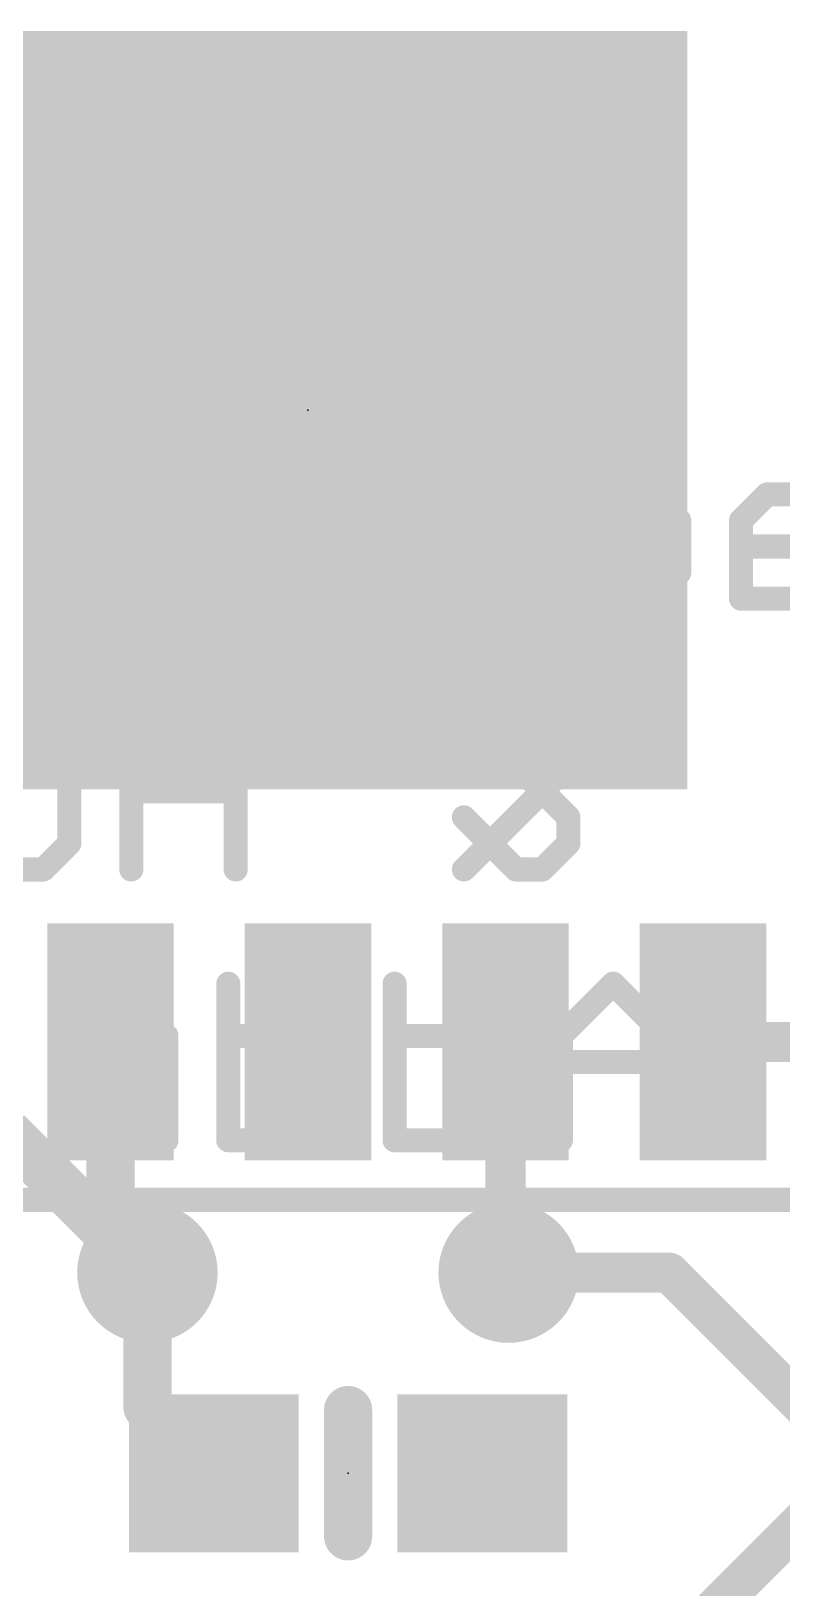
# Model space of a CAD drawing. Extents: x -0.1 to 34.1, y -8.2 to 23.
# Drawn here: x 10.95 to 15.7, y 4.74 to 14.59 of the extents above; entities that cross this region are included whole.
import ezdxf

# ---------------------------------------------------------------- set-up
doc = ezdxf.new("R2010")
doc.units = 0
for name, color, linetype in [('1', 12, 'CONTINUOUS'), ('16', 5, 'CONTINUOUS'), ('18', 110, 'CONTINUOUS'), ('21', 40, 'CONTINUOUS'), ('22', 6, 'CONTINUOUS'), ('23', 40, 'CONTINUOUS')]:
    doc.layers.add(name, color=color, linetype=linetype)

# ---------------------------------------------------------------- blocks, each defined once
blk = doc.blocks.new('RECT')
blk.add_solid([(-0.5, -0.5), (0.5, -0.5), (-0.5, 0.5), (0.5, 0.5)])
blk = doc.blocks.new('ROUNDV')
at = {"const_width": 0.5}
blk.add_lwpolyline([(0, -0.25, 1), (0, 0.25, 1), (0, -0.25)], format="xyb", dxfattribs=at)

msp = doc.modelspace()

# ---------------------------------------------------------------- linework, layer by layer
at = {"layer": '1'}
for points, const_width in [([(11.45, 8.192), (11.45, 6.965)], 0.3048), ([(13.95, 8.192), (13.95, 6.751)], 0.254), ([(15.2, 8.192), (15.367, 8.192)], 0.3048), ([(15.2, 8.192), (15.2, 8.192)], 0.3048), ([(15.367, 8.192), (18.034, 8.192)], 0.254), ([(11.45, 6.965), (11.684, 6.731)], 0.3048), ([(11.684, 5.881), (11.684, 6.731)], 0.3048), ([(13.95, 6.751), (13.97, 6.731)], 0.254), ([(12.104, 5.461), (11.684, 5.881)], 0.3048), ([(15.24, 4.572), (16.522, 5.854)], 0.254)]:
    msp.add_lwpolyline(points, dxfattribs=dict(at, const_width=const_width))
for points, const_width in [([(11.5262, 8.192, 1), (11.3738, 8.192)], 0.1524), ([(14.0135, 8.192, 1), (13.8865, 8.192)], 0.127), ([(15.2, 8.2682, 1), (15.2, 8.1158)], 0.1524), ([(15.2, 8.2682, 1), (15.2, 8.1158)], 0.1524), ([(15.2, 8.1158, 1), (15.2, 8.2682)], 0.1524), ([(15.367, 8.2555, 1), (15.367, 8.1285)], 0.127), ([(15.367, 8.1158, 1), (15.367, 8.2682)], 0.1524), ([(11.5039, 7.0189, 1), (11.3961, 6.9111)], 0.1524), ([(11.3738, 6.965, 1), (11.5262, 6.965)], 0.1524), ([(11.7602, 6.731, 1), (11.6078, 6.731)], 0.1524), ([(11.6301, 6.6771, 1), (11.7379, 6.7849)], 0.1524), ([(13.9949, 6.7959, 1), (13.9051, 6.7061)], 0.127), ([(13.8865, 6.751, 1), (14.0135, 6.751)], 0.127), ([(13.9251, 6.6861, 1), (14.0149, 6.7759)], 0.127), ([(11.7379, 5.9349, 1), (11.6301, 5.8271)], 0.1524), ([(11.6078, 5.881, 1), (11.7602, 5.881)], 0.1524), ([(12.0501, 5.4071, 1), (12.1579, 5.5149)], 0.1524)]:
    msp.add_lwpolyline(points, format="xyb", dxfattribs=dict(at, const_width=const_width))
at = {"layer": '16'}
for points, const_width in [([(11.684, 6.731), (10.795, 7.62)], 0.3048), ([(13.97, 6.731), (14.986, 6.731)], 0.254), ([(16.764, 4.953), (14.986, 6.731)], 0.254)]:
    msp.add_lwpolyline(points, dxfattribs=dict(at, const_width=const_width))
for points, const_width in [([(11.6301, 6.6771, 1), (11.7379, 6.7849)], 0.1524), ([(13.97, 6.7945, 1), (13.97, 6.6675)], 0.127), ([(15.0309, 6.7759, 1), (14.9411, 6.6861)], 0.127), ([(14.986, 6.6675, 1), (14.986, 6.7945)], 0.127)]:
    msp.add_lwpolyline(points, format="xyb", dxfattribs=dict(at, const_width=const_width))
at = {"layer": '21'}
for points, const_width in [([(17.7, 7.192), (7.7, 7.192)], 0.1524), ([(12.954, 5.861), (12.954, 5.061)], 0.3048)]:
    msp.add_lwpolyline(points, dxfattribs=dict(at, const_width=const_width))
at = {"layer": '21', "const_width": 0.1524}
for points in [[(13.0302, 5.861, 1), (12.8778, 5.861)], [(12.8778, 5.061, 1), (13.0302, 5.061)]]:
    msp.add_lwpolyline(points, format="xyb", dxfattribs=at)
at = {"layer": '22'}
for points, const_width in [([(11.5309, 13.6998), (11.7131, 13.882)], 0.1778), ([(11.7131, 13.882), (12.0775, 13.882)], 0.1778), ([(12.0775, 13.882), (12.2597, 13.6998)], 0.1778), ([(12.7003, 13.6998), (12.8825, 13.882)], 0.1778), ([(12.8825, 13.882), (13.2469, 13.882)], 0.1778), ([(13.2469, 13.882), (13.4291, 13.6998)], 0.1778), ([(13.8697, 13.6998), (14.0519, 13.882)], 0.1778), ([(14.0519, 13.882), (14.4163, 13.882)], 0.1778), ([(14.4163, 13.882), (14.5985, 13.6998)], 0.1778), ([(11.5309, 13.5177), (11.5309, 13.6998)], 0.1778), ([(12.7003, 12.9711), (12.7003, 13.6998)], 0.1778), ([(13.4291, 13.6998), (13.4291, 12.9711)], 0.1778), ([(14.5985, 13.6998), (14.5985, 12.9711)], 0.1778), ([(12.2597, 12.7889), (11.5309, 13.5177)], 0.1778), ([(12.8825, 12.7889), (12.7003, 12.9711)], 0.1778), ([(13.4291, 12.9711), (13.2469, 12.7889)], 0.1778), ([(14.0519, 12.7889), (13.8697, 12.9711)], 0.1778), ([(14.5985, 12.9711), (14.4163, 12.7889)], 0.1778), ([(11.5309, 12.7889), (12.2597, 12.7889)], 0.1778), ([(13.2469, 12.7889), (12.8825, 12.7889)], 0.1778), ([(14.4163, 12.7889), (14.0519, 12.7889)], 0.1778), ([(11.7267, 11.6592), (11.231, 11.6592)], 0.1524), ([(11.892, 11.4939), (11.7267, 11.6592)], 0.1524), ([(12.2835, 10.9982), (12.2835, 11.6592)], 0.1524), ([(12.9444, 11.6592), (12.9444, 11.1634)], 0.1524), ([(13.3359, 11.4939), (13.5012, 11.6592)], 0.1524), ([(13.5012, 11.6592), (13.8317, 11.6592)], 0.1524), ([(13.8317, 11.6592), (13.9969, 11.4939)], 0.1524), ([(14.3884, 11.6592), (14.8841, 11.6592)], 0.1524), ([(14.8841, 11.6592), (15.0494, 11.4939)], 0.1524), ([(15.6061, 11.6592), (15.4409, 11.4939)], 0.1524), ([(15.9366, 11.6592), (15.6061, 11.6592)], 0.1524), ([(11.7267, 11.3287), (11.892, 11.4939)], 0.1524), ([(13.3359, 11.1634), (13.3359, 11.4939)], 0.1524), ([(13.9969, 11.4939), (13.9969, 11.1634)], 0.1524), ([(15.0494, 11.4939), (15.0494, 11.1634)], 0.1524), ([(15.4409, 11.4939), (15.4409, 10.9982)], 0.1524), ([(11.231, 11.1634), (11.3963, 11.3287)], 0.1524), ([(11.3963, 11.3287), (11.7267, 11.3287)], 0.1524), ([(15.9366, 11.3287), (15.4409, 11.3287)], 0.1524), ([(11.3963, 10.9982), (11.231, 11.1634)], 0.1524), ([(12.9444, 11.1634), (12.7792, 10.9982)], 0.1524), ([(13.5012, 10.9982), (13.3359, 11.1634)], 0.1524), ([(13.9969, 11.1634), (13.8317, 10.9982)], 0.1524), ([(15.0494, 11.1634), (14.8841, 10.9982)], 0.1524), ([(11.892, 10.9982), (11.3963, 10.9982)], 0.1524), ([(12.7792, 10.9982), (12.2835, 10.9982)], 0.1524), ([(13.8317, 10.9982), (13.5012, 10.9982)], 0.1524), ([(14.8841, 10.9982), (14.3884, 10.9982)], 0.1524), ([(15.4409, 10.9982), (15.9366, 10.9982)], 0.1524), ([(11.5818, 10.2751), (11.5818, 9.2837)], 0.1524), ([(12.2428, 9.2837), (12.2428, 10.2751)], 0.1524), ([(14.0172, 10.1099), (14.1825, 10.2751)], 0.1524), ([(14.1825, 10.2751), (14.3477, 10.1099)], 0.1524), ([(14.0172, 9.9447), (14.0172, 10.1099)], 0.1524), ([(14.3477, 10.1099), (14.3477, 9.9447)], 0.1524), ([(11.1903, 9.9447), (11.1903, 9.4489)], 0.1524), ([(14.3477, 9.9447), (13.6868, 9.2837)], 0.1524), ([(14.3477, 9.6142), (14.0172, 9.9447)], 0.1524), ([(12.2428, 9.7794), (11.5818, 9.7794)], 0.1524), ([(13.6868, 9.6142), (14.0172, 9.2837)], 0.1524), ([(14.3477, 9.4489), (14.3477, 9.6142)], 0.1524), ([(11.1903, 9.4489), (11.0251, 9.2837)], 0.1524), ([(14.1825, 9.2837), (14.3477, 9.4489)], 0.1524), ([(11.0251, 9.2837), (10.5294, 9.2837)], 0.1524), ([(14.0172, 9.2837), (14.1825, 9.2837)], 0.1524), ([(12.1958, 8.5606), (12.1958, 7.5692)], 0.1524), ([(13.2482, 8.5606), (13.2482, 7.5692)], 0.1524), ([(14.6312, 8.5606), (14.3007, 8.2302)], 0.1524), ([(14.9617, 8.2302), (14.6312, 8.5606)], 0.1524), ([(11.4738, 8.2302), (11.3086, 8.2302)], 0.1524), ([(11.8043, 7.8997), (11.4738, 8.2302)], 0.1524), ([(11.8043, 7.5692), (11.8043, 8.2302)], 0.1524), ([(12.6915, 8.2302), (12.1958, 8.2302)], 0.1524), ([(12.8567, 8.0649), (12.6915, 8.2302)], 0.1524), ([(13.744, 8.2302), (13.2482, 8.2302)], 0.1524), ([(13.9092, 8.0649), (13.744, 8.2302)], 0.1524), ([(14.3007, 8.2302), (14.3007, 7.5692)], 0.1524), ([(14.9617, 7.5692), (14.9617, 8.2302)], 0.1524), ([(12.8567, 7.7344), (12.8567, 8.0649)], 0.1524), ([(13.9092, 7.7344), (13.9092, 8.0649)], 0.1524), ([(14.9617, 8.0649), (14.3007, 8.0649)], 0.1524), ([(12.6915, 7.5692), (12.8567, 7.7344)], 0.1524), ([(13.744, 7.5692), (13.9092, 7.7344)], 0.1524), ([(12.1958, 7.5692), (12.6915, 7.5692)], 0.1524), ([(13.2482, 7.5692), (13.744, 7.5692)], 0.1524)]:
    msp.add_lwpolyline(points, dxfattribs=dict(at, const_width=const_width))
for points, const_width in [([(11.7131, 13.9265, 1), (11.7131, 13.8376)], 0.0889), ([(11.7445, 13.8506, 1), (11.6817, 13.9135)], 0.0889), ([(12.1089, 13.9135, 1), (12.0461, 13.8506)], 0.0889), ([(12.0775, 13.8376, 1), (12.0775, 13.9265)], 0.0889), ([(12.8825, 13.9265, 1), (12.8825, 13.8376)], 0.0889), ([(12.9139, 13.8506, 1), (12.8511, 13.9135)], 0.0889), ([(13.2783, 13.9135, 1), (13.2154, 13.8506)], 0.0889), ([(13.2469, 13.8376, 1), (13.2469, 13.9265)], 0.0889), ([(14.0519, 13.9265, 1), (14.0519, 13.8376)], 0.0889), ([(14.0833, 13.8506, 1), (14.0205, 13.9135)], 0.0889), ([(14.4477, 13.9135, 1), (14.3848, 13.8506)], 0.0889), ([(14.4163, 13.8376, 1), (14.4163, 13.9265)], 0.0889), ([(11.4995, 13.7313, 1), (11.5623, 13.6684)], 0.0889), ([(11.5754, 13.6998, 1), (11.4865, 13.6998)], 0.0889), ([(12.2282, 13.6684, 1), (12.2911, 13.7313)], 0.0889), ([(12.6689, 13.7313, 1), (12.7317, 13.6684)], 0.0889), ([(12.7448, 13.6998, 1), (12.6559, 13.6998)], 0.0889), ([(13.4735, 13.6998, 1), (13.3846, 13.6998)], 0.0889), ([(13.3976, 13.6684, 1), (13.4605, 13.7313)], 0.0889), ([(13.8383, 13.7313, 1), (13.9011, 13.6684)], 0.0889), ([(14.6429, 13.6998, 1), (14.554, 13.6998)], 0.0889), ([(14.567, 13.6684, 1), (14.6299, 13.7313)], 0.0889), ([(11.5623, 13.5491, 1), (11.4995, 13.4862)], 0.0889), ([(11.4865, 13.5177, 1), (11.5754, 13.5177)], 0.0889), ([(12.7317, 13.0025, 1), (12.6689, 12.9397)], 0.0889), ([(12.6559, 12.9711, 1), (12.7448, 12.9711)], 0.0889), ([(13.3846, 12.9711, 1), (13.4735, 12.9711)], 0.0889), ([(13.4605, 12.9397, 1), (13.3976, 13.0025)], 0.0889), ([(13.9011, 13.0025, 1), (13.8383, 12.9397)], 0.0889), ([(14.554, 12.9711, 1), (14.6429, 12.9711)], 0.0889), ([(14.6299, 12.9397, 1), (14.567, 13.0025)], 0.0889), ([(11.5309, 12.8333, 1), (11.5309, 12.7445)], 0.0889), ([(12.2282, 12.7575, 1), (12.2911, 12.8203)], 0.0889), ([(12.2597, 12.7445, 1), (12.2597, 12.8333)], 0.0889), ([(12.8825, 12.8333, 1), (12.8825, 12.7445)], 0.0889), ([(12.8511, 12.7575, 1), (12.9139, 12.8203)], 0.0889), ([(13.2154, 12.8203, 1), (13.2783, 12.7575)], 0.0889), ([(13.2469, 12.7445, 1), (13.2469, 12.8333)], 0.0889), ([(14.0519, 12.8333, 1), (14.0519, 12.7445)], 0.0889), ([(14.0205, 12.7575, 1), (14.0833, 12.8203)], 0.0889), ([(14.3848, 12.8203, 1), (14.4477, 12.7575)], 0.0889), ([(14.4163, 12.7445, 1), (14.4163, 12.8333)], 0.0889), ([(11.231, 11.6973, 1), (11.231, 11.6211)], 0.0762), ([(11.7537, 11.6861, 1), (11.6998, 11.6322)], 0.0762), ([(11.7267, 11.6211, 1), (11.7267, 11.6973)], 0.0762), ([(12.3216, 11.6592, 1), (12.2454, 11.6592)], 0.0762), ([(12.9825, 11.6592, 1), (12.9063, 11.6592)], 0.0762), ([(13.5012, 11.6973, 1), (13.5012, 11.6211)], 0.0762), ([(13.5281, 11.6322, 1), (13.4742, 11.6861)], 0.0762), ([(13.8586, 11.6861, 1), (13.8047, 11.6322)], 0.0762), ([(13.8317, 11.6211, 1), (13.8317, 11.6973)], 0.0762), ([(14.3884, 11.6973, 1), (14.3884, 11.6211)], 0.0762), ([(14.9111, 11.6861, 1), (14.8572, 11.6322)], 0.0762), ([(14.8841, 11.6211, 1), (14.8841, 11.6973)], 0.0762), ([(15.6061, 11.6973, 1), (15.6061, 11.6211)], 0.0762), ([(15.633, 11.6322, 1), (15.5792, 11.6861)], 0.0762), ([(11.9189, 11.467, 1), (11.865, 11.5209)], 0.0762), ([(11.865, 11.467, 1), (11.9189, 11.5209)], 0.0762), ([(13.374, 11.4939, 1), (13.2978, 11.4939)], 0.0762), ([(13.309, 11.5209, 1), (13.3629, 11.467)], 0.0762), ([(14.035, 11.4939, 1), (13.9588, 11.4939)], 0.0762), ([(13.97, 11.467, 1), (14.0238, 11.5209)], 0.0762), ([(15.0875, 11.4939, 1), (15.0113, 11.4939)], 0.0762), ([(15.0224, 11.467, 1), (15.0763, 11.5209)], 0.0762), ([(15.4139, 11.5209, 1), (15.4678, 11.467)], 0.0762), ([(15.479, 11.4939, 1), (15.4028, 11.4939)], 0.0762), ([(11.3963, 11.3668, 1), (11.3963, 11.2906)], 0.0762), ([(11.4232, 11.3017, 1), (11.3693, 11.3556)], 0.0762), ([(11.6998, 11.3556, 1), (11.7537, 11.3017)], 0.0762), ([(11.7267, 11.2906, 1), (11.7267, 11.3668)], 0.0762), ([(15.4409, 11.3668, 1), (15.4409, 11.2906)], 0.0762), ([(11.258, 11.1904, 1), (11.2041, 11.1365)], 0.0762), ([(12.9714, 11.1365, 1), (12.9175, 11.1904)], 0.0762), ([(13.3629, 11.1904, 1), (13.309, 11.1365)], 0.0762), ([(14.0238, 11.1365, 1), (13.97, 11.1904)], 0.0762), ([(15.0763, 11.1365, 1), (15.0224, 11.1904)], 0.0762), ([(11.2041, 11.1904, 1), (11.258, 11.1365)], 0.0762), ([(12.9063, 11.1634, 1), (12.9825, 11.1634)], 0.0762), ([(13.2978, 11.1634, 1), (13.374, 11.1634)], 0.0762), ([(13.9588, 11.1634, 1), (14.035, 11.1634)], 0.0762), ([(15.0113, 11.1634, 1), (15.0875, 11.1634)], 0.0762), ([(11.3963, 11.0363, 1), (11.3963, 10.9601)], 0.0762), ([(11.3693, 10.9713, 1), (11.4232, 11.0251)], 0.0762), ([(11.892, 10.9601, 1), (11.892, 11.0363)], 0.0762), ([(12.2835, 11.0363, 1), (12.2835, 10.9601)], 0.0762), ([(12.7523, 11.0251, 1), (12.8061, 10.9713)], 0.0762), ([(12.7792, 10.9601, 1), (12.7792, 11.0363)], 0.0762), ([(13.5012, 11.0363, 1), (13.5012, 10.9601)], 0.0762), ([(13.4742, 10.9713, 1), (13.5281, 11.0251)], 0.0762), ([(13.8047, 11.0251, 1), (13.8586, 10.9713)], 0.0762), ([(13.8317, 10.9601, 1), (13.8317, 11.0363)], 0.0762), ([(14.3884, 11.0363, 1), (14.3884, 10.9601)], 0.0762), ([(14.8572, 11.0251, 1), (14.9111, 10.9713)], 0.0762), ([(14.8841, 10.9601, 1), (14.8841, 11.0363)], 0.0762), ([(15.4409, 11.0363, 1), (15.4409, 10.9601)], 0.0762), ([(12.2454, 10.9982, 1), (12.3216, 10.9982)], 0.0762), ([(15.4028, 10.9982, 1), (15.479, 10.9982)], 0.0762), ([(11.6199, 10.2751, 1), (11.5437, 10.2751)], 0.0762), ([(12.2809, 10.2751, 1), (12.2047, 10.2751)], 0.0762), ([(14.2094, 10.3021, 1), (14.1555, 10.2482)], 0.0762), ([(14.2094, 10.2482, 1), (14.1555, 10.3021)], 0.0762), ([(14.0553, 10.1099, 1), (13.9791, 10.1099)], 0.0762), ([(13.9903, 10.1368, 1), (14.0442, 10.083)], 0.0762), ([(14.3858, 10.1099, 1), (14.3096, 10.1099)], 0.0762), ([(14.3208, 10.083, 1), (14.3747, 10.1368)], 0.0762), ([(11.2284, 9.9447, 1), (11.1522, 9.9447)], 0.0762), ([(14.0442, 9.9716, 1), (13.9903, 9.9177)], 0.0762), ([(13.9791, 9.9447, 1), (14.0553, 9.9447)], 0.0762), ([(14.3096, 9.9447, 1), (14.3858, 9.9447)], 0.0762), ([(14.3747, 9.9177, 1), (14.3208, 9.9716)], 0.0762), ([(11.5818, 9.8175, 1), (11.5818, 9.7413)], 0.0762), ([(12.2428, 9.7413, 1), (12.2428, 9.8175)], 0.0762), ([(13.7137, 9.6411, 1), (13.6598, 9.5872)], 0.0762), ([(14.3858, 9.6142, 1), (14.3096, 9.6142)], 0.0762), ([(14.3208, 9.5872, 1), (14.3747, 9.6411)], 0.0762), ([(11.1522, 9.4489, 1), (11.2284, 9.4489)], 0.0762), ([(11.2173, 9.422, 1), (11.1634, 9.4759)], 0.0762), ([(14.3096, 9.4489, 1), (14.3858, 9.4489)], 0.0762), ([(14.3747, 9.422, 1), (14.3208, 9.4759)], 0.0762), ([(10.9982, 9.3106, 1), (11.052, 9.2568)], 0.0762), ([(11.0251, 9.2456, 1), (11.0251, 9.3218)], 0.0762), ([(11.5437, 9.2837, 1), (11.6199, 9.2837)], 0.0762), ([(12.2047, 9.2837, 1), (12.2809, 9.2837)], 0.0762), ([(13.6598, 9.3106, 1), (13.7137, 9.2568)], 0.0762), ([(14.0172, 9.3218, 1), (14.0172, 9.2456)], 0.0762), ([(13.9903, 9.2568, 1), (14.0442, 9.3106)], 0.0762), ([(14.1555, 9.3106, 1), (14.2094, 9.2568)], 0.0762), ([(14.1825, 9.2456, 1), (14.1825, 9.3218)], 0.0762), ([(12.2339, 8.5606, 1), (12.1577, 8.5606)], 0.0762), ([(13.2863, 8.5606, 1), (13.2101, 8.5606)], 0.0762), ([(14.6581, 8.5876, 1), (14.6042, 8.5337)], 0.0762), ([(14.6581, 8.5337, 1), (14.6042, 8.5876)], 0.0762), ([(11.3086, 8.2683, 1), (11.3086, 8.1921)], 0.0762), ([(11.5007, 8.2571, 1), (11.4469, 8.2032)], 0.0762), ([(11.4738, 8.1921, 1), (11.4738, 8.2683)], 0.0762), ([(11.8424, 8.2302, 1), (11.7662, 8.2302)], 0.0762), ([(12.1958, 8.2683, 1), (12.1958, 8.1921)], 0.0762), ([(12.7184, 8.2571, 1), (12.6646, 8.2032)], 0.0762), ([(12.6915, 8.1921, 1), (12.6915, 8.2683)], 0.0762), ([(13.2482, 8.2683, 1), (13.2482, 8.1921)], 0.0762), ([(13.7709, 8.2571, 1), (13.717, 8.2032)], 0.0762), ([(13.744, 8.1921, 1), (13.744, 8.2683)], 0.0762), ([(14.3388, 8.2302, 1), (14.2626, 8.2302)], 0.0762), ([(14.2738, 8.2571, 1), (14.3276, 8.2032)], 0.0762), ([(14.9998, 8.2302, 1), (14.9236, 8.2302)], 0.0762), ([(14.9347, 8.2032, 1), (14.9886, 8.2571)], 0.0762), ([(12.8948, 8.0649, 1), (12.8186, 8.0649)], 0.0762), ([(12.8298, 8.038, 1), (12.8837, 8.0919)], 0.0762), ([(13.9473, 8.0649, 1), (13.8711, 8.0649)], 0.0762), ([(13.8823, 8.038, 1), (13.9361, 8.0919)], 0.0762), ([(14.3007, 8.103, 1), (14.3007, 8.0268)], 0.0762), ([(14.9617, 8.0268, 1), (14.9617, 8.103)], 0.0762), ([(11.7773, 7.8727, 1), (11.8312, 7.9266)], 0.0762), ([(12.8837, 7.7075, 1), (12.8298, 7.7614)], 0.0762), ([(13.9361, 7.7075, 1), (13.8823, 7.7614)], 0.0762), ([(12.8186, 7.7344, 1), (12.8948, 7.7344)], 0.0762), ([(13.8711, 7.7344, 1), (13.9473, 7.7344)], 0.0762), ([(11.7662, 7.5692, 1), (11.8424, 7.5692)], 0.0762), ([(12.1958, 7.6073, 1), (12.1958, 7.5311)], 0.0762), ([(12.1577, 7.5692, 1), (12.2339, 7.5692)], 0.0762), ([(12.6646, 7.5961, 1), (12.7184, 7.5423)], 0.0762), ([(12.6915, 7.5311, 1), (12.6915, 7.6073)], 0.0762), ([(13.2482, 7.6073, 1), (13.2482, 7.5311)], 0.0762), ([(13.2101, 7.5692, 1), (13.2863, 7.5692)], 0.0762), ([(13.717, 7.5961, 1), (13.7709, 7.5423)], 0.0762), ([(13.744, 7.5311, 1), (13.744, 7.6073)], 0.0762), ([(14.2626, 7.5692, 1), (14.3388, 7.5692)], 0.0762), ([(14.9236, 7.5692, 1), (14.9998, 7.5692)], 0.0762)]:
    msp.add_lwpolyline(points, format="xyb", dxfattribs=dict(at, const_width=const_width))
at = {"layer": '23'}
for p in [(12.7, 12.192), (12.954, 5.461)]:
    msp.add_point(p, dxfattribs=at)

# ---------------------------------------------------------------- block references
at = {"layer": '1'}
for p, xscale, yscale in [((12.7, 12.192), 4.8, 4.8), ((11.45, 8.192), 0.8, 1.5), ((12.7, 8.192), 0.8, 1.5), ((13.95, 8.192), 0.8, 1.5), ((15.2, 8.192), 0.8, 1.5)]:
    msp.add_blockref('RECT', p, dxfattribs=dict(at, xscale=xscale, yscale=yscale))
at = {"layer": '1', "xscale": 1.075}
for p in [(12.104, 5.461), (13.804, 5.461)]:
    msp.add_blockref('RECT', p, dxfattribs=at)
at = {"layer": '18'}
for p, xscale, yscale in [((12.7, 12.192), 0.9064, 0.9064), ((12.7, 12.192), 0.9064, 0.9064), ((11.684, 6.731), 0.889, 0.889), ((11.684, 6.731), 0.889, 0.889), ((13.97, 6.731), 0.889, 0.889), ((13.97, 6.731), 0.889, 0.889)]:
    msp.add_blockref('ROUNDV', p, dxfattribs=dict(at, xscale=xscale, yscale=yscale))

doc.saveas('drawing.dxf')
